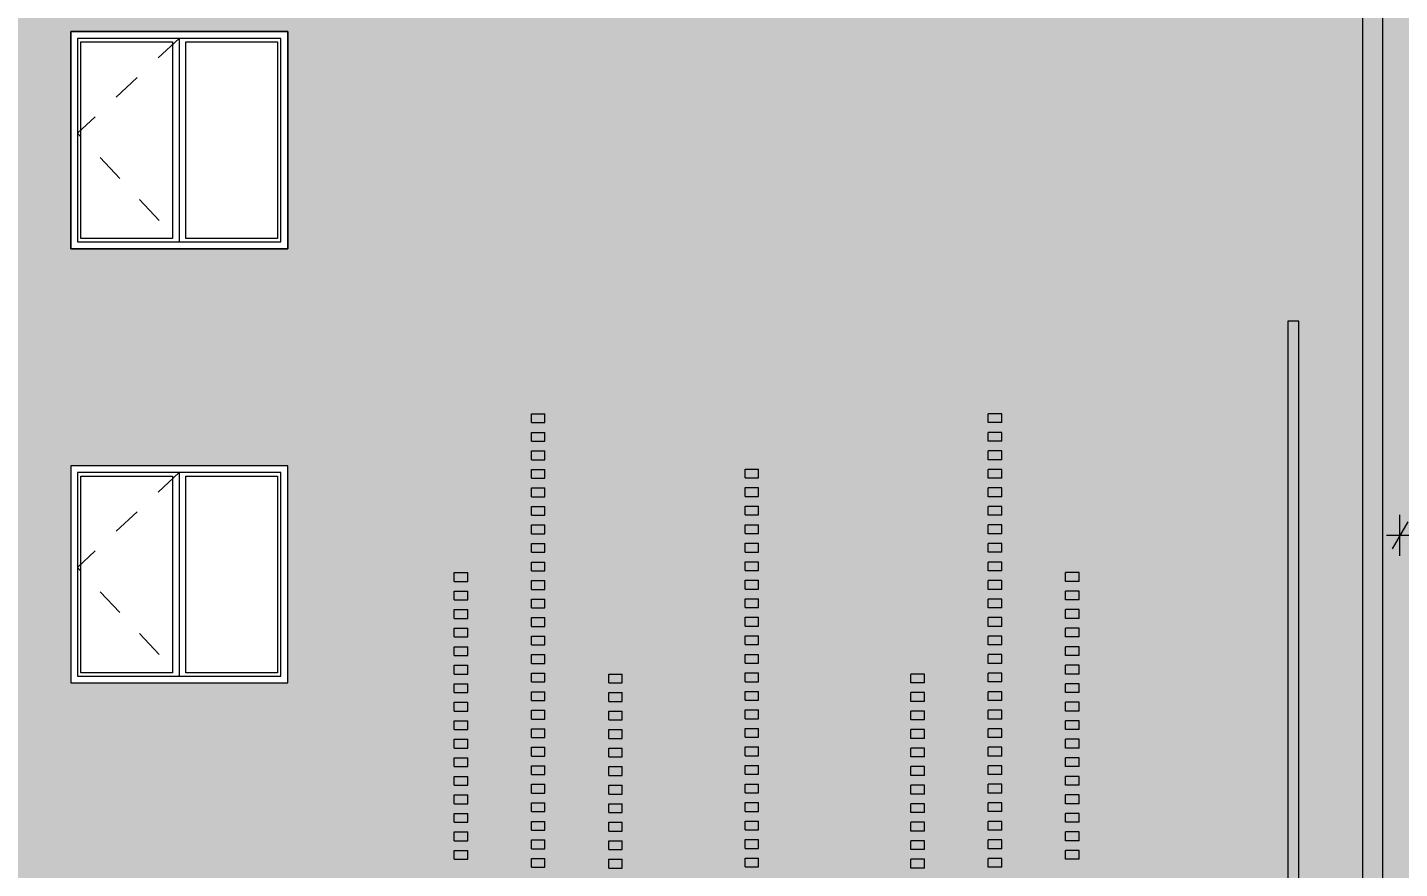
# Model space of a CAD drawing. Header units: millimetres. Extents: x 476244520 to 476657119, y 4620824743 to 4621446928.
# Drawn here: x 476619859 to 476629975, y 4621031898 to 4621038097 of the extents above; entities that cross this region are included whole.
import ezdxf

# ---------------------------------------------------------------- set-up
doc = ezdxf.new("R2010")
doc.units = ezdxf.units.MM
doc.header["$MEASUREMENT"] = 0
doc.linetypes.add('Dashed', pattern=[423.333333, 211.666667, -211.666667])
for name, color, linetype, lineweight in [('0_Pen_No__250_Pen_No__255', 255, 'Continuous', 0), ('0_Pen_No__250_Pen_No__7', 7, 'Continuous', 0), ('0_Pen_No__7_Pen_No__250', 7, 'Continuous', 0), ('2D Drafting - General_Pen_No__7_Pen_No__250', 7, 'Continuous', 0), ('New_2D Drafting - General_Pen_No__30_Pen_No__9_Pen_No__9_Pen_No__255', 255, 'Continuous', 0), ('New_2D Drafting - General_Pen_No__30_Pen_No__9_Pen_No__9_Pen_No__7', 7, 'Continuous', 0), ('New_Structural - Bearing_Pen_No__250', 7, 'Continuous', 0), ('Structural - Bearing_Pen_No__7_Pen_No__7_Pen_No__250', 7, 'Continuous', 0), ('zoma_Pen_No__1', 1, 'Continuous', 0)]:
    doc.layers.add(name, color=color, linetype=linetype, lineweight=lineweight)
doc.layers.add('New_2D Drafting - General_Pen_No__30_Pen_No__9_Pen_No__9_Pen_No__254', color=7, linetype='Continuous', lineweight=0, true_color=0xcccccc)
doc.layers.add('zoma', color=7, linetype='Continuous')
doc.styles.add('GENERATED_STYLE_2', font='arial.ttf')
doc.dimstyles.new('GENERATED_STYLE__3', dxfattribs={"dimtxt": 300, "dimasz": 152, "dimexe": 0.18, "dimexo": 3, "dimgap": 0.09, "dimtad": 1, "dimtih": 1, "dimtoh": 1, "dimlfac": 0.001, "dimzin": 0, "dimdsep": 46, "dimtxsty": 'GENERATED_STYLE_2', "dimblk": 'ARROWHEAD_2', "dimblk1": 'ARROWHEAD_2', "dimblk2": 'ARROWHEAD_2', "dimcen": 0.09, "dimclrd": 1, "dimclre": 1, "dimclrt": 1, "dimadec": 0, "dimazin": 0, "dimtfac": 1, "dimtdec": 4, "dimtmove": 0, "dimatfit": 3, "dimfxl": 1, "dimtolj": 1, "dimtzin": 0, "dimarcsym": 0})

# ---------------------------------------------------------------- blocks, each defined once
blk = doc.blocks.new('*D769', base_point=(476844527, 4621385791))
at = {"layer": 'zoma_Pen_No__1', "color": 1, "linetype": 'Continuous', "lineweight": 0, "transparency": 16777216}
for p, q in [((476630035, 4621034454), (476629919, 4621034254)), ((476629977, 4621034204), (476629977, 4621034504)), ((476638588, 4621034254), (476638704, 4621034454)), ((476638646, 4621034204), (476638646, 4621034504)), ((476629879, 4621034354), (476629977, 4621034354)), ((476629977, 4621034354), (476638646, 4621034354)), ((476638646, 4621034354), (476638744, 4621034354))]:
    blk.add_line(p, q, dxfattribs=at)
at = {"layer": 'zoma_Pen_No__1', "color": 1, "lineweight": 0, "transparency": 16777216, "insert": (476633799, 4621034414), "char_height": 300, "attachment_point": 7, "style": 'GENERATED_STYLE_2'}
blk.add_mtext('\\A1;{\\pql;\\fArial CYR|b0|i0|c204|p34;12.77}', dxfattribs=at)
blk = doc.blocks.new('ARROWHEAD_2')
at = {"color": 0, "linetype": 'Continuous', "lineweight": 0}
for p, q in [((0, 0), (-1, 0)), ((-0.378, -0.655), (0.378, 0.655))]:
    blk.add_line(p, q, dxfattribs=at)

msp = doc.modelspace()

# ---------------------------------------------------------------- hatches: boundary and pattern name
at = {"layer": '0_Pen_No__250_Pen_No__255', "linetype": 'Continuous', "lineweight": 0, "true_color": 0x3f3f3f}
msp.add_hatch(color=250, dxfattribs=at).paths.add_polyline_path([(476629231.964, 4621025869.8), (476629231.699, 4621035931.231), (476629151.7, 4621035931.231), (476629151.7, 4621035828.83), (476629151.695, 4621025869.8)])
at = {"layer": 'New_2D Drafting - General_Pen_No__30_Pen_No__9_Pen_No__9_Pen_No__254', "linetype": 'Continuous', "lineweight": 0, "true_color": 0xcccccc}
h = msp.add_hatch(dxfattribs=at)
h.set_pattern_fill('BRICK___RUNNING_BOND', color=254, style=0, pattern_type=2)
h.set_pattern_definition([(0, (476622876.87, 4621034175.24), (0, 66.64), []), (90, (476622876.87, 4621034175.24), (-244.8, 0), [66.64, -66.64]), (90, (476622999.27, 4621034241.88), (-244.8, 0), [66.64, -66.64])])
h.paths.add_polyline_path([(476630047.219, 4621038706.026), (476630047.226, 4621028596.024), (476629976.822, 4621028596.024), (476629976.822, 4621025966.681), (476629972.268, 4621025966.024), (476612277.162, 4621025966.024), (476612207.162, 4621025966.024), (476612207.162, 4621029166.014), (476612207.162, 4621039165.621), (476630047.219, 4621039165.617)])
h.paths.add_polyline_path([(476621777.992, 4621031666.024), (476620177.559, 4621031666.024), (476620177.559, 4621030066.024), (476621777.992, 4621030066.024)], flags=0)
h.paths.add_polyline_path([(476621777.558, 4621036466.024), (476620177.559, 4621036466.024), (476620177.559, 4621038066.024), (476621777.558, 4621038066.024)], flags=0)
h.paths.add_polyline_path([(476620177.559, 4621033266.024), (476621777.992, 4621033266.024), (476621777.992, 4621034866.024), (476620177.559, 4621034866.024)], flags=0)
h.paths.add_polyline_path([(476620177.077, 4621026866.024), (476620177.077, 4621028466.024), (476621777.078, 4621028466.024), (476621777.078, 4621026866.024)], flags=0)
h.paths.add_polyline_path([(476618177.219, 4621038066.024), (476616577.219, 4621038066.024), (476616577.219, 4621036466.024), (476618177.219, 4621036466.024)], flags=0)
h.paths.add_polyline_path([(476618177.219, 4621034866.024), (476616577.219, 4621034866.024), (476616577.219, 4621033266.024), (476618177.219, 4621033266.024)], flags=0)
h.paths.add_polyline_path([(476618177.219, 4621031666.024), (476616577.219, 4621031666.024), (476616577.219, 4621030066.024), (476618177.219, 4621030066.024)], flags=0)
h.paths.add_polyline_path([(476618176.823, 4621028466.024), (476616576.823, 4621028466.024), (476616576.823, 4621026866.024), (476618176.823, 4621026866.024)], flags=0)
at = {"layer": 'New_2D Drafting - General_Pen_No__30_Pen_No__9_Pen_No__9_Pen_No__255', "linetype": 'Continuous', "lineweight": 0}
msp.add_hatch(color=255, dxfattribs=at).paths.add_polyline_path([(476629701.868, 4621025927.057), (476629851.868, 4621025948.674), (476629851.868, 4621038466.05), (476629701.868, 4621038466.05)])

# ---------------------------------------------------------------- linework, layer by layer
at = {"layer": '0_Pen_No__250_Pen_No__7', "color": 7, "linetype": 'Continuous', "lineweight": 0, "flags": 128}
msp.add_lwpolyline([(476629231.964, 4621025869.8), (476629231.699, 4621035931.231), (476629151.7, 4621035931.231), (476629151.7, 4621035828.83), (476629151.695, 4621025869.8)], close=True, dxfattribs=at)
at = {"layer": '0_Pen_No__7_Pen_No__250', "color": 7, "linetype": 'Continuous', "lineweight": 0, "flags": 128}
for points in [[(476621777.559, 4621038066.024), (476620177.559, 4621038066.024), (476620177.559, 4621036466.024), (476621777.559, 4621036466.024)], [(476621777.559, 4621034866.024), (476620177.559, 4621034866.024), (476620177.559, 4621033266.024), (476621777.559, 4621033266.024)]]:
    msp.add_lwpolyline(points, close=True, dxfattribs=at)
at = {"layer": '2D Drafting - General_Pen_No__7_Pen_No__250', "color": 7, "linetype": 'Dashed', "lineweight": 0, "flags": 128}
for points in [[(476620977.935, 4621038016.62), (476620227.765, 4621037316.803), (476620977.498, 4621036516.024)], [(476620977.935, 4621034816.62), (476620227.765, 4621034116.803), (476620977.498, 4621033316.024)]]:
    msp.add_lwpolyline(points, dxfattribs=at)
at = {"layer": 'New_2D Drafting - General_Pen_No__30_Pen_No__9_Pen_No__9_Pen_No__7', "color": 7, "linetype": 'Continuous', "lineweight": 0, "flags": 128}
for points in [[(476629701.868, 4621025927.057), (476629851.868, 4621025948.674), (476629851.868, 4621038466.05), (476629701.868, 4621038466.05)], [(476621777.558, 4621036466.024), (476620177.559, 4621036466.024), (476620177.559, 4621038066.024), (476621777.558, 4621038066.024)], [(476620177.559, 4621033266.024), (476621777.992, 4621033266.024), (476621777.992, 4621034866.024), (476620177.559, 4621034866.024)]]:
    msp.add_lwpolyline(points, close=True, dxfattribs=at)
at = {"layer": 'New_Structural - Bearing_Pen_No__250', "color": 7, "linetype": 'Continuous', "lineweight": 0}
for p, q in [((476623574.538, 4621035249.447), (476623674.211, 4621035249.447)), ((476623574.538, 4621035184.447), (476623574.538, 4621035249.447)), ((476623674.211, 4621035184.447), (476623674.211, 4621035249.447)), ((476626942.06, 4621035184.447), (476626942.06, 4621035249.447)), ((476627041.732, 4621035249.447), (476626942.06, 4621035249.447)), ((476627041.732, 4621035184.447), (476627041.732, 4621035249.447)), ((476623574.538, 4621035184.447), (476623674.211, 4621035184.447)), ((476627041.732, 4621035184.447), (476626942.06, 4621035184.447)), ((476623574.538, 4621035112.93), (476623674.211, 4621035112.93)), ((476623574.538, 4621035047.93), (476623574.538, 4621035112.93)), ((476623574.538, 4621035047.93), (476623674.211, 4621035047.93)), ((476623674.211, 4621035047.93), (476623674.211, 4621035112.93)), ((476626942.06, 4621035047.93), (476626942.06, 4621035112.93)), ((476627041.732, 4621035112.93), (476626942.06, 4621035112.93)), ((476627041.732, 4621035047.93), (476626942.06, 4621035047.93)), ((476627041.732, 4621035047.93), (476627041.732, 4621035112.93)), ((476623574.538, 4621034976.412), (476623674.211, 4621034976.412)), ((476623574.538, 4621034911.412), (476623574.538, 4621034976.412)), ((476623674.211, 4621034911.412), (476623674.211, 4621034976.412)), ((476626942.06, 4621034911.412), (476626942.06, 4621034976.412)), ((476627041.732, 4621034976.412), (476626942.06, 4621034976.412)), ((476627041.732, 4621034911.412), (476627041.732, 4621034976.412)), ((476623574.538, 4621034911.412), (476623674.211, 4621034911.412)), ((476627041.732, 4621034911.412), (476626942.06, 4621034911.412)), ((476623574.538, 4621034839.895), (476623674.211, 4621034839.895)), ((476623574.538, 4621034774.895), (476623574.538, 4621034839.895)), ((476623574.538, 4621034774.895), (476623674.211, 4621034774.895)), ((476623674.211, 4621034774.895), (476623674.211, 4621034839.895)), ((476625149.596, 4621034841.923), (476625249.269, 4621034841.923)), ((476625149.596, 4621034776.923), (476625149.596, 4621034841.923)), ((476625149.596, 4621034776.923), (476625249.269, 4621034776.923)), ((476625249.269, 4621034776.923), (476625249.269, 4621034841.923)), ((476626942.06, 4621034774.895), (476626942.06, 4621034839.895)), ((476627041.732, 4621034839.895), (476626942.06, 4621034839.895)), ((476627041.732, 4621034774.895), (476626942.06, 4621034774.895)), ((476627041.732, 4621034774.895), (476627041.732, 4621034839.895)), ((476623574.538, 4621034703.378), (476623674.211, 4621034703.378)), ((476623574.538, 4621034638.378), (476623574.538, 4621034703.378)), ((476623674.211, 4621034638.378), (476623674.211, 4621034703.378)), ((476625149.596, 4621034705.405), (476625249.269, 4621034705.405)), ((476625149.596, 4621034640.405), (476625149.596, 4621034705.405)), ((476625249.269, 4621034640.405), (476625249.269, 4621034705.405)), ((476626942.06, 4621034638.378), (476626942.06, 4621034703.378)), ((476627041.732, 4621034703.378), (476626942.06, 4621034703.378)), ((476627041.732, 4621034638.378), (476627041.732, 4621034703.378)), ((476623574.538, 4621034638.378), (476623674.211, 4621034638.378)), ((476623574.538, 4621034566.86), (476623674.211, 4621034566.86)), ((476623574.538, 4621034501.86), (476623574.538, 4621034566.86)), ((476623674.211, 4621034501.86), (476623674.211, 4621034566.86)), ((476625149.596, 4621034640.405), (476625249.269, 4621034640.405)), ((476625149.596, 4621034568.888), (476625249.269, 4621034568.888)), ((476625149.596, 4621034503.888), (476625149.596, 4621034568.888)), ((476625249.269, 4621034503.888), (476625249.269, 4621034568.888)), ((476627041.732, 4621034638.378), (476626942.06, 4621034638.378)), ((476626942.06, 4621034501.86), (476626942.06, 4621034566.86)), ((476627041.732, 4621034566.86), (476626942.06, 4621034566.86)), ((476627041.732, 4621034501.86), (476627041.732, 4621034566.86)), ((476623574.538, 4621034501.86), (476623674.211, 4621034501.86)), ((476625149.596, 4621034503.888), (476625249.269, 4621034503.888)), ((476627041.732, 4621034501.86), (476626942.06, 4621034501.86)), ((476623574.538, 4621034430.343), (476623674.211, 4621034430.343)), ((476623574.538, 4621034365.343), (476623574.538, 4621034430.343)), ((476623574.538, 4621034365.343), (476623674.211, 4621034365.343)), ((476623674.211, 4621034365.343), (476623674.211, 4621034430.343)), ((476625149.596, 4621034432.371), (476625249.269, 4621034432.371)), ((476625149.596, 4621034367.371), (476625149.596, 4621034432.371)), ((476625149.596, 4621034367.371), (476625249.269, 4621034367.371)), ((476625249.269, 4621034367.371), (476625249.269, 4621034432.371)), ((476626942.06, 4621034365.343), (476626942.06, 4621034430.343)), ((476627041.732, 4621034430.343), (476626942.06, 4621034430.343)), ((476627041.732, 4621034365.343), (476626942.06, 4621034365.343)), ((476627041.732, 4621034365.343), (476627041.732, 4621034430.343)), ((476623574.538, 4621034293.826), (476623674.211, 4621034293.826)), ((476623574.538, 4621034228.826), (476623574.538, 4621034293.826)), ((476623674.211, 4621034228.826), (476623674.211, 4621034293.826)), ((476625149.596, 4621034295.854), (476625249.269, 4621034295.854)), ((476625149.596, 4621034230.854), (476625149.596, 4621034295.854)), ((476625249.269, 4621034230.854), (476625249.269, 4621034295.854)), ((476626942.06, 4621034228.826), (476626942.06, 4621034293.826)), ((476627041.732, 4621034293.826), (476626942.06, 4621034293.826)), ((476627041.732, 4621034228.826), (476627041.732, 4621034293.826)), ((476623574.538, 4621034228.826), (476623674.211, 4621034228.826)), ((476623574.538, 4621034157.309), (476623674.211, 4621034157.309)), ((476623574.538, 4621034092.309), (476623574.538, 4621034157.309)), ((476623674.211, 4621034092.309), (476623674.211, 4621034157.309)), ((476625149.596, 4621034230.854), (476625249.269, 4621034230.854)), ((476625149.596, 4621034159.336), (476625249.269, 4621034159.336)), ((476625149.596, 4621034094.336), (476625149.596, 4621034159.336)), ((476625249.269, 4621034094.336), (476625249.269, 4621034159.336)), ((476627041.732, 4621034228.826), (476626942.06, 4621034228.826)), ((476626942.06, 4621034092.309), (476626942.06, 4621034157.309)), ((476627041.732, 4621034157.309), (476626942.06, 4621034157.309)), ((476627041.732, 4621034092.309), (476627041.732, 4621034157.309)), ((476623004.866, 4621034079.274), (476623104.538, 4621034079.274)), ((476623004.866, 4621034014.274), (476623004.866, 4621034079.274)), ((476623104.538, 4621034014.274), (476623104.538, 4621034079.274)), ((476623574.538, 4621034092.309), (476623674.211, 4621034092.309)), ((476625149.596, 4621034094.336), (476625249.269, 4621034094.336)), ((476627041.732, 4621034092.309), (476626942.06, 4621034092.309)), ((476627511.732, 4621034014.274), (476627511.732, 4621034079.274)), ((476627611.404, 4621034079.274), (476627511.732, 4621034079.274)), ((476627611.404, 4621034014.274), (476627611.404, 4621034079.274)), ((476623004.866, 4621034014.274), (476623104.538, 4621034014.274)), ((476623004.866, 4621033942.757), (476623104.538, 4621033942.757)), ((476623004.866, 4621033877.757), (476623004.866, 4621033942.757)), ((476623104.538, 4621033877.757), (476623104.538, 4621033942.757)), ((476623574.538, 4621034020.791), (476623674.211, 4621034020.791)), ((476623574.538, 4621033955.791), (476623574.538, 4621034020.791)), ((476623574.538, 4621033955.791), (476623674.211, 4621033955.791)), ((476623674.211, 4621033955.791), (476623674.211, 4621034020.791)), ((476625149.596, 4621034022.819), (476625249.269, 4621034022.819)), ((476625149.596, 4621033957.819), (476625149.596, 4621034022.819)), ((476625149.596, 4621033957.819), (476625249.269, 4621033957.819)), ((476625249.269, 4621033957.819), (476625249.269, 4621034022.819)), ((476626942.06, 4621033955.791), (476626942.06, 4621034020.791)), ((476627041.732, 4621034020.791), (476626942.06, 4621034020.791)), ((476627041.732, 4621033955.791), (476626942.06, 4621033955.791)), ((476627041.732, 4621033955.791), (476627041.732, 4621034020.791)), ((476627611.404, 4621034014.274), (476627511.732, 4621034014.274)), ((476627511.732, 4621033877.757), (476627511.732, 4621033942.757)), ((476627611.404, 4621033942.757), (476627511.732, 4621033942.757)), ((476627611.404, 4621033877.757), (476627611.404, 4621033942.757)), ((476623004.866, 4621033877.757), (476623104.538, 4621033877.757)), ((476623574.538, 4621033884.274), (476623674.211, 4621033884.274)), ((476623574.538, 4621033819.274), (476623574.538, 4621033884.274)), ((476623674.211, 4621033819.274), (476623674.211, 4621033884.274)), ((476625149.596, 4621033886.302), (476625249.269, 4621033886.302)), ((476625149.596, 4621033821.302), (476625149.596, 4621033886.302)), ((476625249.269, 4621033821.302), (476625249.269, 4621033886.302)), ((476626942.06, 4621033819.274), (476626942.06, 4621033884.274)), ((476627041.732, 4621033884.274), (476626942.06, 4621033884.274)), ((476627041.732, 4621033819.274), (476627041.732, 4621033884.274)), ((476627611.404, 4621033877.757), (476627511.732, 4621033877.757)), ((476623004.866, 4621033806.24), (476623104.538, 4621033806.24)), ((476623004.866, 4621033741.24), (476623004.866, 4621033806.24)), ((476623004.866, 4621033741.24), (476623104.538, 4621033741.24)), ((476623104.538, 4621033741.24), (476623104.538, 4621033806.24)), ((476623574.538, 4621033819.274), (476623674.211, 4621033819.274)), ((476623574.538, 4621033747.757), (476623674.211, 4621033747.757)), ((476623574.538, 4621033682.757), (476623574.538, 4621033747.757)), ((476623674.211, 4621033682.757), (476623674.211, 4621033747.757)), ((476625149.596, 4621033821.302), (476625249.269, 4621033821.302)), ((476625149.596, 4621033749.785), (476625249.269, 4621033749.785)), ((476625149.596, 4621033684.785), (476625149.596, 4621033749.785)), ((476625249.269, 4621033684.785), (476625249.269, 4621033749.785)), ((476627041.732, 4621033819.274), (476626942.06, 4621033819.274)), ((476626942.06, 4621033682.757), (476626942.06, 4621033747.757)), ((476627041.732, 4621033747.757), (476626942.06, 4621033747.757)), ((476627041.732, 4621033682.757), (476627041.732, 4621033747.757)), ((476627511.732, 4621033741.24), (476627511.732, 4621033806.24)), ((476627611.404, 4621033806.24), (476627511.732, 4621033806.24)), ((476627611.404, 4621033741.24), (476627511.732, 4621033741.24)), ((476627611.404, 4621033741.24), (476627611.404, 4621033806.24)), ((476623004.866, 4621033669.722), (476623104.538, 4621033669.722)), ((476623004.866, 4621033604.722), (476623004.866, 4621033669.722)), ((476623104.538, 4621033604.722), (476623104.538, 4621033669.722)), ((476623574.538, 4621033682.757), (476623674.211, 4621033682.757)), ((476625149.596, 4621033684.785), (476625249.269, 4621033684.785)), ((476627041.732, 4621033682.757), (476626942.06, 4621033682.757)), ((476627511.732, 4621033604.722), (476627511.732, 4621033669.722)), ((476627611.404, 4621033669.722), (476627511.732, 4621033669.722)), ((476627611.404, 4621033604.722), (476627611.404, 4621033669.722)), ((476623004.866, 4621033604.722), (476623104.538, 4621033604.722)), ((476623004.866, 4621033533.205), (476623104.538, 4621033533.205)), ((476623004.866, 4621033468.205), (476623004.866, 4621033533.205)), ((476623104.538, 4621033468.205), (476623104.538, 4621033533.205)), ((476623574.538, 4621033611.24), (476623674.211, 4621033611.24)), ((476623574.538, 4621033546.24), (476623574.538, 4621033611.24)), ((476623574.538, 4621033546.24), (476623674.211, 4621033546.24)), ((476623674.211, 4621033546.24), (476623674.211, 4621033611.24)), ((476625149.596, 4621033613.267), (476625249.269, 4621033613.267)), ((476625149.596, 4621033548.267), (476625149.596, 4621033613.267)), ((476625149.596, 4621033548.267), (476625249.269, 4621033548.267)), ((476625249.269, 4621033548.267), (476625249.269, 4621033613.267)), ((476626942.06, 4621033546.24), (476626942.06, 4621033611.24)), ((476627041.732, 4621033611.24), (476626942.06, 4621033611.24)), ((476627041.732, 4621033546.24), (476626942.06, 4621033546.24)), ((476627041.732, 4621033546.24), (476627041.732, 4621033611.24)), ((476627611.404, 4621033604.722), (476627511.732, 4621033604.722)), ((476627511.732, 4621033468.205), (476627511.732, 4621033533.205)), ((476627611.404, 4621033533.205), (476627511.732, 4621033533.205)), ((476627611.404, 4621033468.205), (476627611.404, 4621033533.205)), ((476623004.866, 4621033468.205), (476623104.538, 4621033468.205)), ((476623574.538, 4621033474.722), (476623674.211, 4621033474.722)), ((476623574.538, 4621033409.722), (476623574.538, 4621033474.722)), ((476623674.211, 4621033409.722), (476623674.211, 4621033474.722)), ((476625149.596, 4621033476.75), (476625249.269, 4621033476.75)), ((476625149.596, 4621033411.75), (476625149.596, 4621033476.75)), ((476625249.269, 4621033411.75), (476625249.269, 4621033476.75)), ((476626942.06, 4621033409.722), (476626942.06, 4621033474.722)), ((476627041.732, 4621033474.722), (476626942.06, 4621033474.722)), ((476627041.732, 4621033409.722), (476627041.732, 4621033474.722)), ((476627611.404, 4621033468.205), (476627511.732, 4621033468.205)), ((476623004.866, 4621033396.688), (476623104.538, 4621033396.688)), ((476623004.866, 4621033331.688), (476623004.866, 4621033396.688)), ((476623004.866, 4621033331.688), (476623104.538, 4621033331.688)), ((476623104.538, 4621033331.688), (476623104.538, 4621033396.688)), ((476623574.538, 4621033409.722), (476623674.211, 4621033409.722)), ((476623574.538, 4621033338.205), (476623674.211, 4621033338.205)), ((476623574.538, 4621033273.205), (476623574.538, 4621033338.205)), ((476623674.211, 4621033273.205), (476623674.211, 4621033338.205)), ((476624144.211, 4621033331.688), (476624243.883, 4621033331.688)), ((476624144.211, 4621033266.688), (476624144.211, 4621033331.688)), ((476624243.883, 4621033266.688), (476624243.883, 4621033331.688)), ((476625149.596, 4621033411.75), (476625249.269, 4621033411.75)), ((476625149.596, 4621033340.233), (476625249.269, 4621033340.233)), ((476625149.596, 4621033275.233), (476625149.596, 4621033340.233)), ((476625249.269, 4621033275.233), (476625249.269, 4621033340.233)), ((476626372.387, 4621033266.688), (476626372.387, 4621033331.688)), ((476626472.06, 4621033331.688), (476626372.387, 4621033331.688)), ((476626472.06, 4621033266.688), (476626472.06, 4621033331.688)), ((476627041.732, 4621033409.722), (476626942.06, 4621033409.722)), ((476626942.06, 4621033273.205), (476626942.06, 4621033338.205)), ((476627041.732, 4621033338.205), (476626942.06, 4621033338.205)), ((476627041.732, 4621033273.205), (476627041.732, 4621033338.205)), ((476627511.732, 4621033331.688), (476627511.732, 4621033396.688)), ((476627611.404, 4621033396.688), (476627511.732, 4621033396.688)), ((476627611.404, 4621033331.688), (476627511.732, 4621033331.688)), ((476627611.404, 4621033331.688), (476627611.404, 4621033396.688)), ((476623004.866, 4621033260.17), (476623104.538, 4621033260.17)), ((476623004.866, 4621033195.17), (476623004.866, 4621033260.17)), ((476623104.538, 4621033195.17), (476623104.538, 4621033260.17)), ((476623574.538, 4621033273.205), (476623674.211, 4621033273.205)), ((476624144.211, 4621033266.688), (476624243.883, 4621033266.688)), ((476625149.596, 4621033275.233), (476625249.269, 4621033275.233)), ((476626472.06, 4621033266.688), (476626372.387, 4621033266.688)), ((476627041.732, 4621033273.205), (476626942.06, 4621033273.205)), ((476627511.732, 4621033195.17), (476627511.732, 4621033260.17)), ((476627611.404, 4621033260.17), (476627511.732, 4621033260.17)), ((476627611.404, 4621033195.17), (476627611.404, 4621033260.17)), ((476623004.866, 4621033195.17), (476623104.538, 4621033195.17)), ((476623574.538, 4621033201.688), (476623674.211, 4621033201.688)), ((476623574.538, 4621033136.688), (476623574.538, 4621033201.688)), ((476623574.538, 4621033136.688), (476623674.211, 4621033136.688)), ((476623674.211, 4621033136.688), (476623674.211, 4621033201.688)), ((476624144.211, 4621033195.17), (476624243.883, 4621033195.17)), ((476624144.211, 4621033130.17), (476624144.211, 4621033195.17)), ((476624144.211, 4621033130.17), (476624243.883, 4621033130.17)), ((476624243.883, 4621033130.17), (476624243.883, 4621033195.17)), ((476625149.596, 4621033203.715), (476625249.269, 4621033203.715)), ((476625149.596, 4621033138.715), (476625149.596, 4621033203.715)), ((476625149.596, 4621033138.715), (476625249.269, 4621033138.715)), ((476625249.269, 4621033138.715), (476625249.269, 4621033203.715)), ((476626372.387, 4621033130.17), (476626372.387, 4621033195.17)), ((476626472.06, 4621033195.17), (476626372.387, 4621033195.17)), ((476626472.06, 4621033130.17), (476626372.387, 4621033130.17)), ((476626472.06, 4621033130.17), (476626472.06, 4621033195.17)), ((476626942.06, 4621033136.688), (476626942.06, 4621033201.688)), ((476627041.732, 4621033201.688), (476626942.06, 4621033201.688)), ((476627041.732, 4621033136.688), (476626942.06, 4621033136.688)), ((476627041.732, 4621033136.688), (476627041.732, 4621033201.688)), ((476627611.404, 4621033195.17), (476627511.732, 4621033195.17)), ((476623004.866, 4621033123.653), (476623104.538, 4621033123.653)), ((476623004.866, 4621033058.653), (476623004.866, 4621033123.653)), ((476623004.866, 4621033058.653), (476623104.538, 4621033058.653)), ((476623104.538, 4621033058.653), (476623104.538, 4621033123.653)), ((476623574.538, 4621033065.17), (476623674.211, 4621033065.17)), ((476623574.538, 4621033000.17), (476623574.538, 4621033065.17)), ((476623674.211, 4621033000.17), (476623674.211, 4621033065.17)), ((476624144.211, 4621033058.653), (476624243.883, 4621033058.653)), ((476624144.211, 4621032993.653), (476624144.211, 4621033058.653)), ((476624243.883, 4621032993.653), (476624243.883, 4621033058.653)), ((476625149.596, 4621033067.198), (476625249.269, 4621033067.198)), ((476625149.596, 4621033002.198), (476625149.596, 4621033067.198)), ((476625249.269, 4621033002.198), (476625249.269, 4621033067.198)), ((476626372.387, 4621032993.653), (476626372.387, 4621033058.653)), ((476626472.06, 4621033058.653), (476626372.387, 4621033058.653)), ((476626472.06, 4621032993.653), (476626472.06, 4621033058.653)), ((476626942.06, 4621033000.17), (476626942.06, 4621033065.17)), ((476627041.732, 4621033065.17), (476626942.06, 4621033065.17)), ((476627041.732, 4621033000.17), (476627041.732, 4621033065.17)), ((476627511.732, 4621033058.653), (476627511.732, 4621033123.653)), ((476627611.404, 4621033123.653), (476627511.732, 4621033123.653)), ((476627611.404, 4621033058.653), (476627511.732, 4621033058.653)), ((476627611.404, 4621033058.653), (476627611.404, 4621033123.653)), ((476623004.866, 4621032987.136), (476623104.538, 4621032987.136)), ((476623004.866, 4621032922.136), (476623004.866, 4621032987.136)), ((476623104.538, 4621032922.136), (476623104.538, 4621032987.136)), ((476623574.538, 4621033000.17), (476623674.211, 4621033000.17)), ((476623574.538, 4621032928.653), (476623674.211, 4621032928.653)), ((476623574.538, 4621032863.653), (476623574.538, 4621032928.653)), ((476623674.211, 4621032863.653), (476623674.211, 4621032928.653)), ((476624144.211, 4621032993.653), (476624243.883, 4621032993.653)), ((476625149.596, 4621033002.198), (476625249.269, 4621033002.198)), ((476625149.596, 4621032930.681), (476625249.269, 4621032930.681)), ((476625149.596, 4621032865.681), (476625149.596, 4621032930.681)), ((476625249.269, 4621032865.681), (476625249.269, 4621032930.681)), ((476626472.06, 4621032993.653), (476626372.387, 4621032993.653)), ((476627041.732, 4621033000.17), (476626942.06, 4621033000.17)), ((476626942.06, 4621032863.653), (476626942.06, 4621032928.653)), ((476627041.732, 4621032928.653), (476626942.06, 4621032928.653)), ((476627041.732, 4621032863.653), (476627041.732, 4621032928.653)), ((476627511.732, 4621032922.136), (476627511.732, 4621032987.136)), ((476627611.404, 4621032987.136), (476627511.732, 4621032987.136)), ((476627611.404, 4621032922.136), (476627611.404, 4621032987.136)), ((476623004.866, 4621032922.136), (476623104.538, 4621032922.136)), ((476623004.866, 4621032850.619), (476623104.538, 4621032850.619)), ((476623004.866, 4621032785.619), (476623004.866, 4621032850.619)), ((476623104.538, 4621032785.619), (476623104.538, 4621032850.619)), ((476623574.538, 4621032863.653), (476623674.211, 4621032863.653)), ((476624144.211, 4621032922.136), (476624243.883, 4621032922.136)), ((476624144.211, 4621032857.136), (476624144.211, 4621032922.136)), ((476624144.211, 4621032857.136), (476624243.883, 4621032857.136)), ((476624243.883, 4621032857.136), (476624243.883, 4621032922.136)), ((476625149.596, 4621032865.681), (476625249.269, 4621032865.681)), ((476626372.387, 4621032857.136), (476626372.387, 4621032922.136)), ((476626472.06, 4621032922.136), (476626372.387, 4621032922.136)), ((476626472.06, 4621032857.136), (476626372.387, 4621032857.136)), ((476626472.06, 4621032857.136), (476626472.06, 4621032922.136)), ((476627041.732, 4621032863.653), (476626942.06, 4621032863.653)), ((476627611.404, 4621032922.136), (476627511.732, 4621032922.136)), ((476627511.732, 4621032785.619), (476627511.732, 4621032850.619)), ((476627611.404, 4621032850.619), (476627511.732, 4621032850.619)), ((476627611.404, 4621032785.619), (476627611.404, 4621032850.619)), ((476623004.866, 4621032785.619), (476623104.538, 4621032785.619)), ((476623574.538, 4621032792.136), (476623674.211, 4621032792.136)), ((476623574.538, 4621032727.136), (476623574.538, 4621032792.136)), ((476623574.538, 4621032727.136), (476623674.211, 4621032727.136)), ((476623674.211, 4621032727.136), (476623674.211, 4621032792.136)), ((476624144.211, 4621032785.619), (476624243.883, 4621032785.619)), ((476624144.211, 4621032720.619), (476624144.211, 4621032785.619)), ((476624144.211, 4621032720.619), (476624243.883, 4621032720.619)), ((476624243.883, 4621032720.619), (476624243.883, 4621032785.619)), ((476625149.596, 4621032794.164), (476625249.269, 4621032794.164)), ((476625149.596, 4621032729.164), (476625149.596, 4621032794.164)), ((476625149.596, 4621032729.164), (476625249.269, 4621032729.164)), ((476625249.269, 4621032729.164), (476625249.269, 4621032794.164)), ((476626372.387, 4621032720.619), (476626372.387, 4621032785.619)), ((476626472.06, 4621032785.619), (476626372.387, 4621032785.619)), ((476626472.06, 4621032720.619), (476626372.387, 4621032720.619)), ((476626472.06, 4621032720.619), (476626472.06, 4621032785.619)), ((476626942.06, 4621032727.136), (476626942.06, 4621032792.136)), ((476627041.732, 4621032792.136), (476626942.06, 4621032792.136)), ((476627041.732, 4621032727.136), (476626942.06, 4621032727.136)), ((476627041.732, 4621032727.136), (476627041.732, 4621032792.136)), ((476627611.404, 4621032785.619), (476627511.732, 4621032785.619)), ((476623004.866, 4621032714.101), (476623104.538, 4621032714.101)), ((476623004.866, 4621032649.101), (476623004.866, 4621032714.101)), ((476623004.866, 4621032649.101), (476623104.538, 4621032649.101)), ((476623104.538, 4621032649.101), (476623104.538, 4621032714.101)), ((476623574.538, 4621032655.619), (476623674.211, 4621032655.619)), ((476623574.538, 4621032590.619), (476623574.538, 4621032655.619)), ((476623674.211, 4621032590.619), (476623674.211, 4621032655.619)), ((476624144.211, 4621032649.101), (476624243.883, 4621032649.101)), ((476624144.211, 4621032584.101), (476624144.211, 4621032649.101)), ((476624243.883, 4621032584.101), (476624243.883, 4621032649.101)), ((476625149.596, 4621032657.646), (476625249.269, 4621032657.646)), ((476625149.596, 4621032592.646), (476625149.596, 4621032657.646)), ((476625249.269, 4621032592.646), (476625249.269, 4621032657.646)), ((476626372.387, 4621032584.101), (476626372.387, 4621032649.101)), ((476626472.06, 4621032649.101), (476626372.387, 4621032649.101)), ((476626472.06, 4621032584.101), (476626472.06, 4621032649.101)), ((476626942.06, 4621032590.619), (476626942.06, 4621032655.619)), ((476627041.732, 4621032655.619), (476626942.06, 4621032655.619)), ((476627041.732, 4621032590.619), (476627041.732, 4621032655.619)), ((476627511.732, 4621032649.101), (476627511.732, 4621032714.101)), ((476627611.404, 4621032714.101), (476627511.732, 4621032714.101)), ((476627611.404, 4621032649.101), (476627511.732, 4621032649.101)), ((476627611.404, 4621032649.101), (476627611.404, 4621032714.101)), ((476623004.866, 4621032577.584), (476623104.538, 4621032577.584)), ((476623004.866, 4621032512.584), (476623004.866, 4621032577.584)), ((476623104.538, 4621032512.584), (476623104.538, 4621032577.584)), ((476623574.538, 4621032590.619), (476623674.211, 4621032590.619)), ((476623574.538, 4621032519.101), (476623674.211, 4621032519.101)), ((476623574.538, 4621032454.101), (476623574.538, 4621032519.101)), ((476623674.211, 4621032454.101), (476623674.211, 4621032519.101)), ((476624144.211, 4621032584.101), (476624243.883, 4621032584.101)), ((476625149.596, 4621032592.646), (476625249.269, 4621032592.646)), ((476625149.596, 4621032521.129), (476625249.269, 4621032521.129)), ((476625149.596, 4621032456.129), (476625149.596, 4621032521.129)), ((476625249.269, 4621032456.129), (476625249.269, 4621032521.129)), ((476626472.06, 4621032584.101), (476626372.387, 4621032584.101)), ((476627041.732, 4621032590.619), (476626942.06, 4621032590.619)), ((476626942.06, 4621032454.101), (476626942.06, 4621032519.101)), ((476627041.732, 4621032519.101), (476626942.06, 4621032519.101)), ((476627041.732, 4621032454.101), (476627041.732, 4621032519.101)), ((476627511.732, 4621032512.584), (476627511.732, 4621032577.584)), ((476627611.404, 4621032577.584), (476627511.732, 4621032577.584)), ((476627611.404, 4621032512.584), (476627611.404, 4621032577.584)), ((476623004.866, 4621032512.584), (476623104.538, 4621032512.584)), ((476623004.866, 4621032441.067), (476623104.538, 4621032441.067)), ((476623004.866, 4621032376.067), (476623004.866, 4621032441.067)), ((476623104.538, 4621032376.067), (476623104.538, 4621032441.067)), ((476623574.538, 4621032454.101), (476623674.211, 4621032454.101)), ((476624144.211, 4621032512.584), (476624243.883, 4621032512.584)), ((476624144.211, 4621032447.584), (476624144.211, 4621032512.584)), ((476624144.211, 4621032447.584), (476624243.883, 4621032447.584)), ((476624243.883, 4621032447.584), (476624243.883, 4621032512.584)), ((476625149.596, 4621032456.129), (476625249.269, 4621032456.129)), ((476626372.387, 4621032447.584), (476626372.387, 4621032512.584)), ((476626472.06, 4621032512.584), (476626372.387, 4621032512.584)), ((476626472.06, 4621032447.584), (476626372.387, 4621032447.584)), ((476626472.06, 4621032447.584), (476626472.06, 4621032512.584)), ((476627041.732, 4621032454.101), (476626942.06, 4621032454.101)), ((476627611.404, 4621032512.584), (476627511.732, 4621032512.584)), ((476627511.732, 4621032376.067), (476627511.732, 4621032441.067)), ((476627611.404, 4621032441.067), (476627511.732, 4621032441.067)), ((476627611.404, 4621032376.067), (476627611.404, 4621032441.067)), ((476623004.866, 4621032376.067), (476623104.538, 4621032376.067)), ((476623574.538, 4621032382.584), (476623674.211, 4621032382.584)), ((476623574.538, 4621032317.584), (476623574.538, 4621032382.584)), ((476623574.538, 4621032317.584), (476623674.211, 4621032317.584)), ((476623674.211, 4621032317.584), (476623674.211, 4621032382.584)), ((476624144.211, 4621032376.067), (476624243.883, 4621032376.067)), ((476624144.211, 4621032311.067), (476624144.211, 4621032376.067)), ((476624243.883, 4621032311.067), (476624243.883, 4621032376.067)), ((476625149.596, 4621032384.612), (476625249.269, 4621032384.612)), ((476625149.596, 4621032319.612), (476625149.596, 4621032384.612)), ((476625149.596, 4621032319.612), (476625249.269, 4621032319.612)), ((476625249.269, 4621032319.612), (476625249.269, 4621032384.612)), ((476626372.387, 4621032311.067), (476626372.387, 4621032376.067)), ((476626472.06, 4621032376.067), (476626372.387, 4621032376.067)), ((476626472.06, 4621032311.067), (476626472.06, 4621032376.067)), ((476626942.06, 4621032317.584), (476626942.06, 4621032382.584)), ((476627041.732, 4621032382.584), (476626942.06, 4621032382.584)), ((476627041.732, 4621032317.584), (476626942.06, 4621032317.584)), ((476627041.732, 4621032317.584), (476627041.732, 4621032382.584)), ((476627611.404, 4621032376.067), (476627511.732, 4621032376.067)), ((476623004.866, 4621032304.549), (476623104.538, 4621032304.549)), ((476623004.866, 4621032239.549), (476623004.866, 4621032304.549)), ((476623004.866, 4621032239.549), (476623104.538, 4621032239.549)), ((476623104.538, 4621032239.549), (476623104.538, 4621032304.549)), ((476623574.538, 4621032246.067), (476623674.211, 4621032246.067)), ((476623574.538, 4621032181.067), (476623574.538, 4621032246.067)), ((476623674.211, 4621032181.067), (476623674.211, 4621032246.067)), ((476624144.211, 4621032311.067), (476624243.883, 4621032311.067)), ((476624144.211, 4621032239.549), (476624243.883, 4621032239.549)), ((476624144.211, 4621032174.549), (476624144.211, 4621032239.549)), ((476624243.883, 4621032174.549), (476624243.883, 4621032239.549)), ((476625149.596, 4621032248.095), (476625249.269, 4621032248.095)), ((476625149.596, 4621032183.095), (476625149.596, 4621032248.095)), ((476625249.269, 4621032183.095), (476625249.269, 4621032248.095)), ((476626472.06, 4621032311.067), (476626372.387, 4621032311.067)), ((476626372.387, 4621032174.549), (476626372.387, 4621032239.549)), ((476626472.06, 4621032239.549), (476626372.387, 4621032239.549)), ((476626472.06, 4621032174.549), (476626472.06, 4621032239.549)), ((476626942.06, 4621032181.067), (476626942.06, 4621032246.067)), ((476627041.732, 4621032246.067), (476626942.06, 4621032246.067)), ((476627041.732, 4621032181.067), (476627041.732, 4621032246.067)), ((476627511.732, 4621032239.549), (476627511.732, 4621032304.549)), ((476627611.404, 4621032304.549), (476627511.732, 4621032304.549)), ((476627611.404, 4621032239.549), (476627511.732, 4621032239.549)), ((476627611.404, 4621032239.549), (476627611.404, 4621032304.549)), ((476623004.866, 4621032168.032), (476623104.538, 4621032168.032)), ((476623004.866, 4621032103.032), (476623004.866, 4621032168.032)), ((476623104.538, 4621032103.032), (476623104.538, 4621032168.032)), ((476623574.538, 4621032181.067), (476623674.211, 4621032181.067)), ((476624144.211, 4621032174.549), (476624243.883, 4621032174.549)), ((476625149.596, 4621032183.095), (476625249.269, 4621032183.095)), ((476626472.06, 4621032174.549), (476626372.387, 4621032174.549)), ((476627041.732, 4621032181.067), (476626942.06, 4621032181.067)), ((476627511.732, 4621032103.032), (476627511.732, 4621032168.032)), ((476627611.404, 4621032168.032), (476627511.732, 4621032168.032)), ((476627611.404, 4621032103.032), (476627611.404, 4621032168.032)), ((476623004.866, 4621032103.032), (476623104.538, 4621032103.032)), ((476623004.866, 4621032031.515), (476623104.538, 4621032031.515)), ((476623004.866, 4621031966.515), (476623004.866, 4621032031.515)), ((476623104.538, 4621031966.515), (476623104.538, 4621032031.515)), ((476623574.538, 4621032109.549), (476623674.211, 4621032109.549)), ((476623574.538, 4621032044.549), (476623574.538, 4621032109.549)), ((476623574.538, 4621032044.549), (476623674.211, 4621032044.549)), ((476623674.211, 4621032044.549), (476623674.211, 4621032109.549)), ((476624144.211, 4621032103.032), (476624243.883, 4621032103.032)), ((476624144.211, 4621032038.032), (476624144.211, 4621032103.032)), ((476624144.211, 4621032038.032), (476624243.883, 4621032038.032)), ((476624243.883, 4621032038.032), (476624243.883, 4621032103.032)), ((476625149.596, 4621032111.577), (476625249.269, 4621032111.577)), ((476625149.596, 4621032046.577), (476625149.596, 4621032111.577)), ((476625149.596, 4621032046.577), (476625249.269, 4621032046.577)), ((476625249.269, 4621032046.577), (476625249.269, 4621032111.577)), ((476626372.387, 4621032038.032), (476626372.387, 4621032103.032)), ((476626472.06, 4621032103.032), (476626372.387, 4621032103.032)), ((476626472.06, 4621032038.032), (476626372.387, 4621032038.032)), ((476626472.06, 4621032038.032), (476626472.06, 4621032103.032)), ((476626942.06, 4621032044.549), (476626942.06, 4621032109.549)), ((476627041.732, 4621032109.549), (476626942.06, 4621032109.549)), ((476627041.732, 4621032044.549), (476626942.06, 4621032044.549)), ((476627041.732, 4621032044.549), (476627041.732, 4621032109.549)), ((476627611.404, 4621032103.032), (476627511.732, 4621032103.032)), ((476627511.732, 4621031966.515), (476627511.732, 4621032031.515)), ((476627611.404, 4621032031.515), (476627511.732, 4621032031.515)), ((476627611.404, 4621031966.515), (476627611.404, 4621032031.515)), ((476623004.866, 4621031966.515), (476623104.538, 4621031966.515)), ((476623574.538, 4621031973.032), (476623674.211, 4621031973.032)), ((476623574.538, 4621031908.032), (476623574.538, 4621031973.032)), ((476623674.211, 4621031908.032), (476623674.211, 4621031973.032)), ((476624144.211, 4621031966.515), (476624243.883, 4621031966.515)), ((476624144.211, 4621031901.515), (476624144.211, 4621031966.515)), ((476624243.883, 4621031901.515), (476624243.883, 4621031966.515)), ((476625149.596, 4621031975.06), (476625249.269, 4621031975.06)), ((476625149.596, 4621031910.06), (476625149.596, 4621031975.06)), ((476625249.269, 4621031910.06), (476625249.269, 4621031975.06)), ((476626372.387, 4621031901.515), (476626372.387, 4621031966.515)), ((476626472.06, 4621031966.515), (476626372.387, 4621031966.515)), ((476626472.06, 4621031901.515), (476626472.06, 4621031966.515)), ((476626942.06, 4621031908.032), (476626942.06, 4621031973.032)), ((476627041.732, 4621031973.032), (476626942.06, 4621031973.032)), ((476627041.732, 4621031908.032), (476627041.732, 4621031973.032)), ((476627611.404, 4621031966.515), (476627511.732, 4621031966.515)), ((476623574.538, 4621031908.032), (476623674.211, 4621031908.032)), ((476624144.211, 4621031901.515), (476624243.883, 4621031901.515)), ((476625149.596, 4621031910.06), (476625249.269, 4621031910.06)), ((476626472.06, 4621031901.515), (476626372.387, 4621031901.515)), ((476627041.732, 4621031908.032), (476626942.06, 4621031908.032))]:
    msp.add_line(p, q, dxfattribs=at)
at = {"layer": 'Structural - Bearing_Pen_No__7_Pen_No__7_Pen_No__250', "color": 7, "linetype": 'Continuous', "lineweight": 0}
for p, q in [((476621727.232, 4621038016.024), (476620227.752, 4621038016.024)), ((476620227.765, 4621038016.024), (476620227.765, 4621036516.024)), ((476620252.765, 4621037991.024), (476620927.558, 4621037991.024)), ((476620252.765, 4621036541.024), (476620252.765, 4621037991.024)), ((476620927.558, 4621037991.024), (476620927.558, 4621036541.024)), ((476620977.558, 4621037990.975), (476620977.498, 4621036516.024)), ((476620977.558, 4621038016.024), (476620977.558, 4621037990.975)), ((476621027.562, 4621037991.024), (476621702.232, 4621037991.024)), ((476621027.562, 4621036541.024), (476621027.562, 4621037991.024)), ((476621702.232, 4621037991.024), (476621702.232, 4621036541.024)), ((476621727.232, 4621036516.024), (476621727.232, 4621038016.024)), ((476620227.765, 4621036516.024), (476621727.232, 4621036516.024)), ((476620927.558, 4621036541.024), (476620252.765, 4621036541.024)), ((476621702.232, 4621036541.024), (476621027.562, 4621036541.024)), ((476621727.232, 4621034816.024), (476620227.752, 4621034816.024)), ((476620227.765, 4621034816.024), (476620227.765, 4621033316.024)), ((476620252.765, 4621034791.024), (476620927.558, 4621034791.024)), ((476620252.765, 4621033341.024), (476620252.765, 4621034791.024)), ((476620927.558, 4621034791.024), (476620927.558, 4621033341.024)), ((476620977.558, 4621034790.975), (476620977.498, 4621033316.024)), ((476620977.558, 4621034816.024), (476620977.558, 4621034790.975)), ((476621027.562, 4621034791.024), (476621702.232, 4621034791.024)), ((476621027.562, 4621033341.024), (476621027.562, 4621034791.024)), ((476621702.232, 4621034791.024), (476621702.232, 4621033341.024)), ((476621727.232, 4621033316.024), (476621727.232, 4621034816.024)), ((476620927.558, 4621033341.024), (476620252.765, 4621033341.024)), ((476621702.232, 4621033341.024), (476621027.562, 4621033341.024)), ((476620227.765, 4621033316.024), (476621727.232, 4621033316.024))]:
    msp.add_line(p, q, dxfattribs=at)

# ---------------------------------------------------------------- dimensions: what is measured, and where the dimension line sits
at = {"layer": 'zoma', "color": 1, "linetype": 'Continuous', "lineweight": 0}
dim = msp.add_linear_dim(base=(476638646.158, 4621034353.798), p1=(476629976.884, 4621034630.539), p2=(476638646.158, 4621034353.798), text='12.77', dimstyle='GENERATED_STYLE__3', dxfattribs=at)
dim.commit()
dim.dimension.update_dxf_attribs({"geometry": '*D769', "text_midpoint": (476634302.608, 4621034563.798), "dimtype": 160})

doc.saveas('drawing.dxf')
